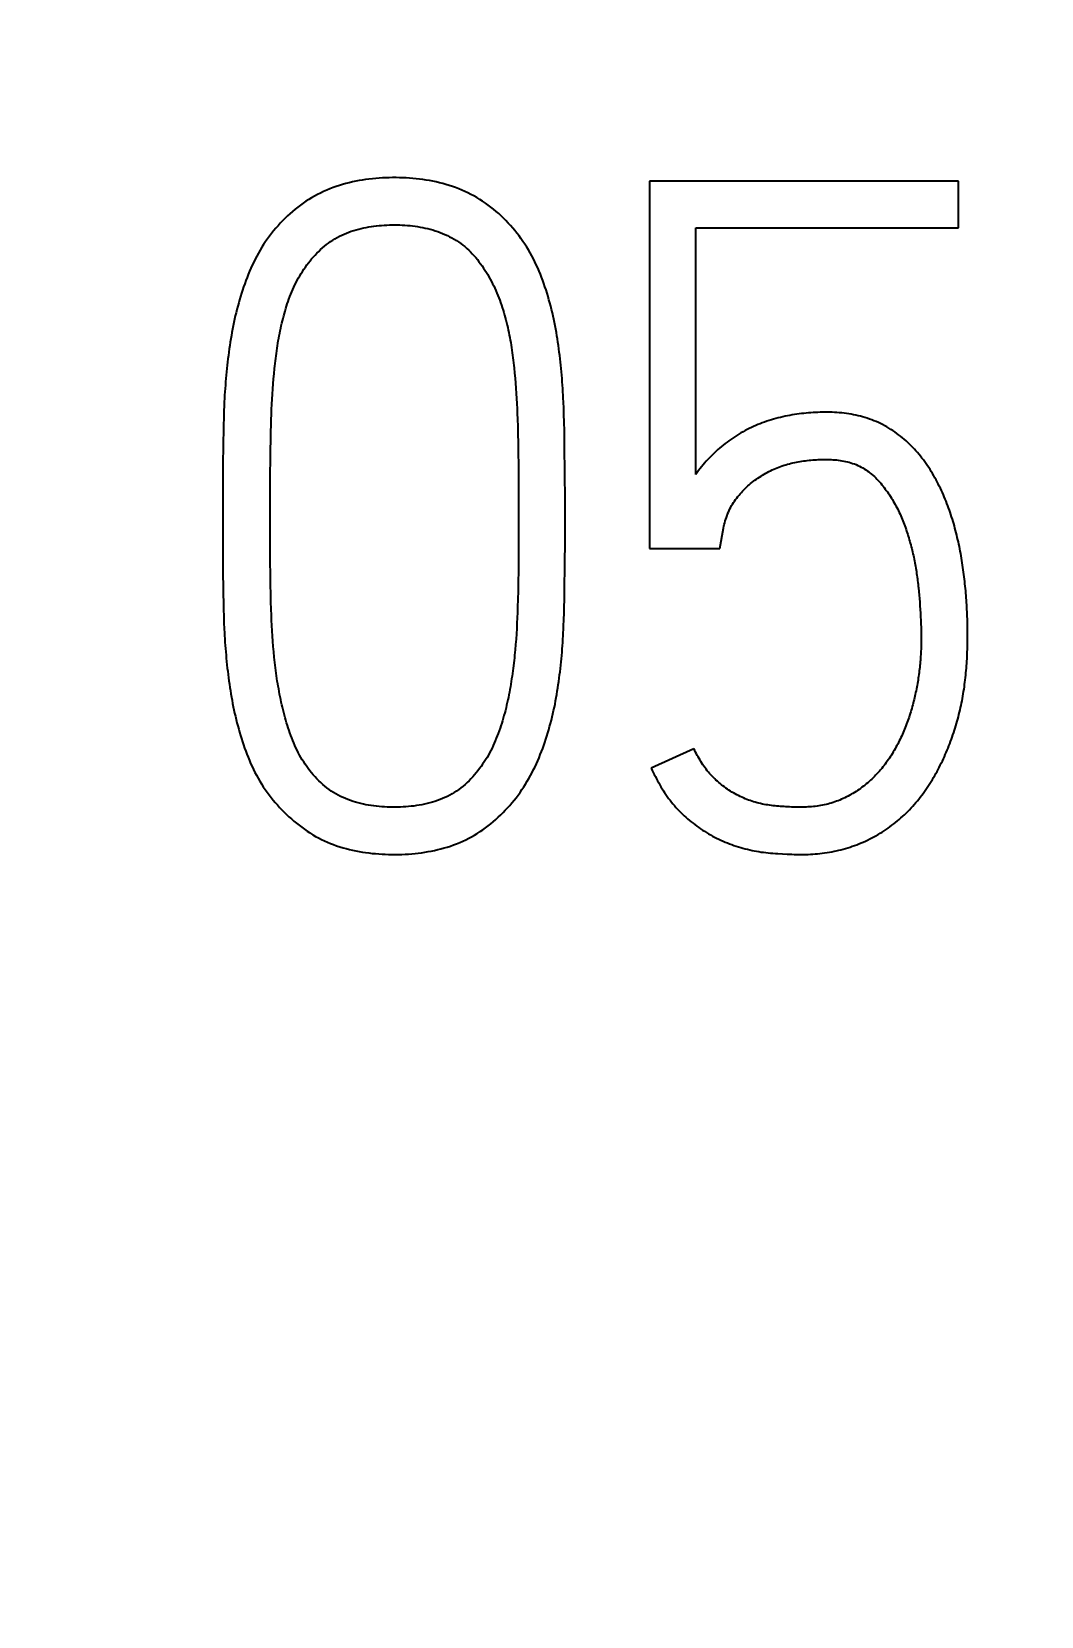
# Model space of a CAD drawing. Extents: x 0 to 420, y 0 to 297.
# Drawn here: x 128.855 to 131.27, y 170.906 to 174.698 of the extents above; entities that cross this region are included whole.
import ezdxf
from ezdxf.enums import TextEntityAlignment as Align

# ---------------------------------------------------------------- set-up
doc = ezdxf.new("R2010")
doc.units = 0
doc.header["$LTSCALE"] = 23.1
doc.layers.add('10100_DIM_FRONT', color=7, linetype='CONTINUOUS')
doc.layers.add('10500_FRONT_LABELING', color=7, linetype='CONTINUOUS')
doc.dimstyles.get("Standard").update_dxf_attribs({"dimtxt": 2.5, "dimasz": 2.5, "dimexe": 1.25, "dimexo": 0.625, "dimtad": 1, "dimcen": 2.5, "dimazin": 3, "dimtfac": 1, "dimtmove": 0, "dimatfit": 3})

# ---------------------------------------------------------------- blocks, each defined once
blk = doc.blocks.new('*D1')
at = {"layer": '10100_DIM_FRONT', "linetype": 'CONTINUOUS'}
for p, q in [((110.808052, 190.739389), (110.808052, 134.086548)), ((146.308052, 190.739389), (146.308052, 134.086548)), ((110.808052, 136.086548), (128.558052, 136.086548)), ((146.308052, 136.086548), (128.558052, 136.086548))]:
    blk.add_line(p, q, dxfattribs=at)
for points in [[(114.308052, 136.586548), (110.808052, 136.086548), (114.308052, 135.586548)], [(142.808052, 135.586548), (146.308052, 136.086548), (142.808052, 136.586548)]]:
    blk.add_solid(points, dxfattribs=at)
blk.add_text('35,5', height=3.5, dxfattribs=at).set_placement((124.727394, 136.961548), (134.227394, 136.961548), align=Align.FIT)

msp = doc.modelspace()

# ---------------------------------------------------------------- linework, layer by layer
at = {"layer": '10500_FRONT_LABELING', "color": 7, "linetype": 'CONTINUOUS'}
for p, q in [((130.3326, 174.3404), (130.3326, 173.4616)), ((131.0716, 174.3404), (130.3326, 174.3404)), ((131.0716, 174.2294), (131.0716, 174.3404)), ((130.4436, 173.6391), (130.4436, 174.2294)), ((130.4436, 174.2294), (131.0716, 174.2294)), ((129.4336, 173.8678), (129.4346, 173.88)), ((130.0087, 173.8938), (130.0099, 173.8816)), ((130.0099, 173.8816), (130.011, 173.8694)), ((129.4308, 173.8312), (129.4316, 173.8434)), ((129.4316, 173.8434), (129.4325, 173.8556)), ((129.4325, 173.8556), (129.4336, 173.8678)), ((130.011, 173.8694), (130.012, 173.8572)), ((130.012, 173.8572), (130.013, 173.845)), ((130.013, 173.845), (130.0138, 173.8328)), ((129.4288, 173.7946), (129.4293, 173.8068)), ((129.4293, 173.8068), (129.43, 173.819)), ((129.43, 173.819), (129.4308, 173.8312)), ((130.0138, 173.8328), (130.0146, 173.8206)), ((130.0146, 173.8206), (130.0153, 173.8083)), ((130.0153, 173.8083), (130.0159, 173.7961)), ((130.1276, 173.797), (130.1269, 173.8129)), ((129.3141, 173.7732), (129.3137, 173.7573)), ((129.3146, 173.7891), (129.3141, 173.7732)), ((129.4274, 173.758), (129.4278, 173.7702)), ((129.4278, 173.7702), (129.4282, 173.7824)), ((129.4282, 173.7824), (129.4288, 173.7946)), ((130.0159, 173.7961), (130.0164, 173.7838)), ((130.0164, 173.7838), (130.0168, 173.7716)), ((130.0168, 173.7716), (130.0174, 173.7531)), ((130.1281, 173.7811), (130.1276, 173.797)), ((130.1286, 173.7652), (130.1281, 173.7811)), ((129.3134, 173.7414), (129.313, 173.7175)), ((129.3137, 173.7573), (129.3134, 173.7414)), ((129.4265, 173.7214), (129.4269, 173.7397)), ((129.4269, 173.7397), (129.4274, 173.758)), ((130.0174, 173.7531), (130.0179, 173.7347)), ((130.0179, 173.7347), (130.0183, 173.7163)), ((130.1291, 173.7414), (130.1286, 173.7652)), ((130.1296, 173.7095), (130.1291, 173.7414)), ((129.313, 173.7175), (129.3123, 173.6539)), ((129.4258, 173.6726), (129.4261, 173.697)), ((129.4261, 173.697), (129.4265, 173.7214)), ((130.0183, 173.7163), (130.0187, 173.6917)), ((130.0187, 173.6917), (130.0191, 173.661)), ((130.1303, 173.6379), (130.1296, 173.7095)), ((129.3123, 173.6539), (129.3119, 173.5981)), ((129.4254, 173.642), (129.4258, 173.6726)), ((130.0191, 173.661), (130.0194, 173.6303)), ((129.425, 173.587), (129.4252, 173.6176)), ((129.4252, 173.6176), (129.4254, 173.642)), ((130.0194, 173.6303), (130.0196, 173.5995)), ((130.1306, 173.5822), (130.1303, 173.6379)), ((130.4469, 173.6438), (130.4436, 173.6391)), ((129.3119, 173.5981), (129.3118, 173.526)), ((129.425, 173.5565), (129.425, 173.587)), ((130.0196, 173.5995), (130.0197, 173.5688)), ((130.1307, 173.5504), (130.1306, 173.5822)), ((129.425, 173.5068), (129.425, 173.5565)), ((130.0197, 173.5688), (130.0197, 173.5196)), ((130.1306, 173.479), (130.1307, 173.5504)), ((129.3118, 173.526), (129.3119, 173.4713)), ((129.4251, 173.4813), (129.425, 173.5068)), ((130.0197, 173.5196), (130.0197, 173.494)), ((130.5013, 173.4616), (130.5101, 173.5104)), ((129.3119, 173.4713), (129.3123, 173.4167)), ((129.4253, 173.4559), (129.4251, 173.4813)), ((130.0195, 173.4684), (130.0193, 173.4429)), ((130.0197, 173.494), (130.0195, 173.4684)), ((130.1302, 173.4242), (130.1306, 173.479)), ((129.4255, 173.4304), (129.4253, 173.4559)), ((129.4259, 173.3985), (129.4255, 173.4304)), ((130.0193, 173.4429), (130.019, 173.4109)), ((130.3326, 173.4616), (130.5013, 173.4616)), ((129.3123, 173.4167), (129.3131, 173.3543)), ((129.4263, 173.373), (129.4259, 173.3985)), ((130.019, 173.4109), (130.0185, 173.379)), ((130.1295, 173.3617), (130.1302, 173.4242)), ((129.3131, 173.3543), (129.3135, 173.3309)), ((129.4266, 173.3539), (129.4263, 173.373)), ((129.4271, 173.3348), (129.4266, 173.3539)), ((130.0182, 173.3598), (130.0178, 173.3406)), ((130.0185, 173.379), (130.0182, 173.3598)), ((130.1291, 173.3382), (130.1295, 173.3617)), ((130.9761, 173.3675), (130.977, 173.3588)), ((130.977, 173.3588), (130.9777, 173.3502)), ((130.9777, 173.3502), (130.9784, 173.3416)), ((129.3135, 173.3309), (129.3138, 173.3154)), ((129.3138, 173.3154), (129.3143, 173.2998)), ((129.4276, 173.3157), (129.4271, 173.3348)), ((129.4281, 173.303), (129.4276, 173.3157)), ((130.0172, 173.3215), (130.0168, 173.3087)), ((130.0178, 173.3406), (130.0172, 173.3215)), ((130.1284, 173.307), (130.1288, 173.3226)), ((130.1288, 173.3226), (130.1291, 173.3382)), ((130.9784, 173.3416), (130.9791, 173.333)), ((130.9791, 173.333), (130.9797, 173.3243)), ((130.9797, 173.3243), (130.9803, 173.3157)), ((130.9803, 173.3157), (130.9808, 173.3071)), ((129.3143, 173.2998), (129.3148, 173.2842)), ((129.3148, 173.2842), (129.3154, 173.2686)), ((129.4286, 173.2903), (129.4281, 173.303)), ((129.4292, 173.2776), (129.4286, 173.2903)), ((129.43, 173.2649), (129.4292, 173.2776)), ((130.0157, 173.2832), (130.015, 173.2704)), ((130.0163, 173.2959), (130.0157, 173.2832)), ((130.0168, 173.3087), (130.0163, 173.2959)), ((130.1279, 173.2913), (130.1284, 173.307)), ((130.9808, 173.3071), (130.9813, 173.2984)), ((130.9813, 173.2984), (130.9817, 173.2898)), ((130.9817, 173.2898), (130.9821, 173.2812)), ((129.4308, 173.2522), (129.43, 173.2649)), ((129.4317, 173.2395), (129.4308, 173.2522)), ((129.4328, 173.2268), (129.4317, 173.2395)), ((130.0134, 173.2449), (130.0124, 173.2322)), ((130.0143, 173.2577), (130.0134, 173.2449)), ((130.015, 173.2704), (130.0143, 173.2577)), ((131.0938, 173.2595), (131.0937, 173.2708)), ((129.4339, 173.2141), (129.4328, 173.2268)), ((129.4352, 173.2014), (129.4339, 173.2141)), ((130.0124, 173.2322), (130.0113, 173.2194)), ((130.4391, 172.9823), (130.337, 172.9357)), ((130.6507, 172.7308), (130.662, 172.7303)), ((130.662, 172.7303), (130.6732, 172.7298))]:
    msp.add_line(p, q, dxfattribs=at)
for points in [[(130.1269, 173.8129), (130.1266, 173.8208), (130.1261, 173.8287), (130.1257, 173.8366), (130.1252, 173.8446), (130.1247, 173.8525), (130.1241, 173.8604), (130.1235, 173.8683), (130.1228, 173.8762), (130.1221, 173.8841), (130.1214, 173.8921), (130.1206, 173.9), (130.1198, 173.9079), (130.1189, 173.9157), (130.118, 173.9236), (130.117, 173.9315), (130.116, 173.9394), (130.1149, 173.9473), (130.1138, 173.9552), (130.1126, 173.963), (130.1113, 173.9709), (130.11, 173.9788), (130.1086, 173.9866), (130.1072, 173.9945), (130.1056, 174.0023), (130.104, 174.0102), (130.1023, 174.018), (130.1005, 174.0258), (130.0986, 174.0336), (130.0966, 174.0414), (130.0945, 174.0493), (130.0923, 174.057), (130.0901, 174.0648), (130.0877, 174.0726), (130.0853, 174.0803), (130.0827, 174.0879), (130.0801, 174.0956), (130.0774, 174.1032), (130.0745, 174.1107), (130.0716, 174.1182), (130.0685, 174.1256), (130.0653, 174.133), (130.062, 174.1404), (130.0585, 174.1476), (130.0549, 174.1549), (130.0511, 174.162), (130.0472, 174.1691), (130.0431, 174.1761), (130.0389, 174.183), (130.0345, 174.1899), (130.03, 174.1966), (130.0253, 174.2032), (130.0206, 174.2097), (130.0157, 174.2161), (130.0107, 174.2224), (130.0055, 174.2286), (130.0003, 174.2346), (129.9949, 174.2406), (129.9894, 174.2464), (129.9837, 174.2521), (129.9779, 174.2577), (129.972, 174.2631), (129.9659, 174.2684), (129.9597, 174.2736), (129.9533, 174.2787), (129.9468, 174.2836), (129.9401, 174.2883), (129.9334, 174.2928), (129.9266, 174.2972), (129.9197, 174.3013), (129.9127, 174.3053), (129.9057, 174.3091), (129.8985, 174.3127), (129.8912, 174.3161), (129.8839, 174.3193), (129.8764, 174.3224), (129.8689, 174.3252), (129.8613, 174.3279), (129.8536, 174.3305), (129.8458, 174.3328), (129.838, 174.335), (129.8301, 174.3371), (129.8222, 174.3389), (129.8143, 174.3406), (129.8064, 174.3421), (129.7984, 174.3435), (129.7905, 174.3447), (129.7825, 174.3457), (129.7745, 174.3466), (129.7665, 174.3474), (129.7585, 174.348), (129.7504, 174.3485), (129.7424, 174.3489), (129.7343, 174.3491), (129.7263, 174.3493), (129.7182, 174.3493), (129.7101, 174.3491), (129.702, 174.3489), (129.6939, 174.3485), (129.6858, 174.348), (129.6777, 174.3474), (129.6697, 174.3466), (129.6616, 174.3457), (129.6536, 174.3446), (129.6457, 174.3434), (129.6378, 174.342), (129.6299, 174.3405), (129.622, 174.3388), (129.6142, 174.337), (129.6064, 174.335), (129.5986, 174.3328), (129.5909, 174.3304), (129.5832, 174.3279), (129.5756, 174.3252), (129.568, 174.3222), (129.5605, 174.3192), (129.553, 174.3159), (129.5457, 174.3124), (129.5385, 174.3088), (129.5314, 174.305), (129.5244, 174.301), (129.5176, 174.2969), (129.5108, 174.2925), (129.5041, 174.288), (129.4976, 174.2833), (129.4911, 174.2785), (129.4848, 174.2734), (129.4786, 174.2682), (129.4724, 174.2629), (129.4665, 174.2574), (129.4606, 174.2517), (129.4549, 174.246), (129.4494, 174.2401), (129.444, 174.2342), (129.4387, 174.2281), (129.4336, 174.2219), (129.4285, 174.2155), (129.4237, 174.2091), (129.4189, 174.2026), (129.4143, 174.196), (129.4097, 174.1892), (129.4054, 174.1824), (129.4012, 174.1754), (129.3971, 174.1684), (129.3932, 174.1614), (129.3895, 174.1542), (129.3859, 174.147), (129.3825, 174.1398), (129.3792, 174.1325), (129.376, 174.1251), (129.3729, 174.1177), (129.37, 174.1103), (129.3672, 174.1028), (129.3644, 174.0953), (129.3618, 174.0877), (129.3593, 174.0801), (129.3568, 174.0724), (129.3544, 174.0648), (129.3522, 174.057), (129.35, 174.0493), (129.3478, 174.0415), (129.3458, 174.0337), (129.3438, 174.0259), (129.3419, 174.0181), (129.3401, 174.0102), (129.3384, 174.0024), (129.3368, 173.9945)], [(129.4346, 173.88), (129.4358, 173.8921), (129.4365, 173.8982), (129.4371, 173.9043), (129.4378, 173.9104), (129.4386, 173.9165), (129.4393, 173.9226), (129.4401, 173.9286), (129.4409, 173.9347), (129.4418, 173.9407), (129.4427, 173.9468), (129.4437, 173.9528), (129.4447, 173.9589), (129.4457, 173.9649), (129.4468, 173.9708), (129.448, 173.9768), (129.4492, 173.9828), (129.4505, 173.9887), (129.4518, 173.9947), (129.4532, 174.0006), (129.4546, 174.0065), (129.4561, 174.0123), (129.4577, 174.0182), (129.4593, 174.0241), (129.4609, 174.0299), (129.4627, 174.0357), (129.4644, 174.0415), (129.4663, 174.0473), (129.4683, 174.053), (129.4703, 174.0587), (129.4724, 174.0644), (129.4746, 174.0701), (129.4769, 174.0758), (129.4793, 174.0814), (129.4818, 174.087), (129.4844, 174.0925), (129.4871, 174.0981), (129.49, 174.1035), (129.4929, 174.109), (129.496, 174.1144), (129.4992, 174.1197), (129.5025, 174.1249), (129.5059, 174.13), (129.5094, 174.1351), (129.5131, 174.1401), (129.5168, 174.145), (129.5206, 174.1499), (129.5245, 174.1546), (129.5286, 174.1593), (129.5327, 174.1639), (129.537, 174.1684), (129.5414, 174.1727), (129.5459, 174.177), (129.5505, 174.1812), (129.5552, 174.1851), (129.56, 174.189), (129.5649, 174.1927), (129.5699, 174.1963), (129.575, 174.1997), (129.5801, 174.2029), (129.5854, 174.206), (129.5909, 174.2089), (129.5964, 174.2116), (129.602, 174.2142), (129.6078, 174.2166), (129.6136, 174.2189), (129.6194, 174.2209), (129.6253, 174.2228), (129.6312, 174.2246), (129.6372, 174.2262), (129.6432, 174.2277), (129.6492, 174.229), (129.6552, 174.2302), (129.6613, 174.2313), (129.6674, 174.2323), (129.6735, 174.2331), (129.6797, 174.2339), (129.6858, 174.2345), (129.692, 174.235), (129.6982, 174.2354), (129.7044, 174.2357), (129.7106, 174.2359), (129.7168, 174.2361), (129.723, 174.2361), (129.7291, 174.236), (129.7353, 174.2359), (129.7414, 174.2357), (129.7476, 174.2353), (129.7537, 174.2349), (129.7598, 174.2343), (129.7659, 174.2337), (129.772, 174.2329), (129.7781, 174.232), (129.7842, 174.231), (129.7902, 174.2299), (129.7962, 174.2286), (129.8023, 174.2272), (129.8083, 174.2257), (129.8143, 174.224), (129.8203, 174.2221), (129.8262, 174.2202), (129.832, 174.218), (129.8378, 174.2157), (129.8435, 174.2133), (129.8491, 174.2107), (129.8546, 174.2079), (129.8601, 174.205), (129.8655, 174.2019), (129.8708, 174.1987), (129.876, 174.1952), (129.8811, 174.1916), (129.8861, 174.1879), (129.8909, 174.184), (129.8956, 174.1799), (129.9002, 174.1757), (129.9046, 174.1714), (129.9089, 174.167), (129.913, 174.1624), (129.9171, 174.1577), (129.921, 174.1529), (129.9248, 174.1479), (129.9285, 174.1429), (129.9321, 174.1379), (129.9356, 174.1327), (129.939, 174.1275), (129.9424, 174.1223), (129.9456, 174.117), (129.9487, 174.1117), (129.9517, 174.1063), (129.9546, 174.1009), (129.9574, 174.0954), (129.9601, 174.0899), (129.9628, 174.0843), (129.9653, 174.0787), (129.9677, 174.073), (129.9701, 174.0673), (129.9723, 174.0616), (129.9745, 174.0558), (129.9766, 174.05), (129.9786, 174.0441), (129.9806, 174.0382), (129.9824, 174.0323), (129.9842, 174.0263), (129.986, 174.0204), (129.9876, 174.0144)], [(129.3368, 173.9945), (129.3353, 173.9867), (129.3338, 173.9788), (129.3324, 173.971), (129.331, 173.9631), (129.3297, 173.9552), (129.3285, 173.9473), (129.3274, 173.9395), (129.3263, 173.9316), (129.3252, 173.9237), (129.3242, 173.9158), (129.3233, 173.9079), (129.3224, 173.9), (129.3215, 173.8921), (129.3207, 173.8842), (129.32, 173.8763), (129.3193, 173.8684), (129.3186, 173.8604), (129.318, 173.8525), (129.3174, 173.8446), (129.3169, 173.8367), (129.3164, 173.8287), (129.316, 173.8208), (129.3156, 173.8129), (129.3152, 173.8049), (129.3146, 173.7891)], [(129.9876, 174.0144), (129.9892, 174.0085), (129.9908, 174.0025), (129.9922, 173.9965), (129.9936, 173.9905), (129.9949, 173.9845), (129.9962, 173.9785), (129.9974, 173.9725), (129.9986, 173.9665), (129.9997, 173.9605), (130.0007, 173.9544), (130.0017, 173.9484), (130.0026, 173.9423), (130.0035, 173.9363), (130.0043, 173.9302), (130.0052, 173.9242), (130.0059, 173.9181), (130.0067, 173.912), (130.0074, 173.906), (130.008, 173.8999), (130.0087, 173.8938)], [(131.0937, 173.2708), (131.0936, 173.2764), (131.0935, 173.282), (131.0934, 173.2876), (131.0932, 173.2933), (131.093, 173.2989), (131.0928, 173.3045), (131.0926, 173.3101), (131.0923, 173.3157), (131.092, 173.3213), (131.0917, 173.3269), (131.0913, 173.3325), (131.0909, 173.3381), (131.0905, 173.3437), (131.0901, 173.3493), (131.0896, 173.3549), (131.0892, 173.3605), (131.0886, 173.3661), (131.0881, 173.3717), (131.0875, 173.3772), (131.0869, 173.3828), (131.0863, 173.3884), (131.0856, 173.394), (131.0849, 173.3995), (131.0842, 173.4051), (131.0834, 173.4107), (131.0826, 173.4162), (131.0818, 173.4218), (131.081, 173.4274), (131.0801, 173.4329), (131.0792, 173.4385), (131.0782, 173.444), (131.0772, 173.4496), (131.0762, 173.4551), (131.0751, 173.4606), (131.074, 173.4662), (131.0728, 173.4717), (131.0717, 173.4772), (131.0704, 173.4827), (131.0691, 173.4883), (131.0678, 173.4938), (131.0664, 173.4993), (131.065, 173.5048), (131.0636, 173.5103), (131.0621, 173.5157), (131.0605, 173.5212), (131.0589, 173.5266), (131.0573, 173.532), (131.0556, 173.5374), (131.0538, 173.5428), (131.052, 173.5482), (131.0502, 173.5535), (131.0483, 173.5588), (131.0463, 173.5641), (131.0443, 173.5694), (131.0423, 173.5747), (131.0401, 173.5799), (131.038, 173.5851), (131.0357, 173.5903), (131.0334, 173.5955), (131.0311, 173.6007), (131.0286, 173.6058), (131.0261, 173.6109), (131.0236, 173.616), (131.021, 173.621), (131.0183, 173.626), (131.0155, 173.631), (131.0127, 173.6359), (131.0099, 173.6408), (131.0069, 173.6456), (131.0039, 173.6504), (131.0009, 173.6551), (130.9978, 173.6598), (130.9946, 173.6644), (130.9913, 173.669), (130.988, 173.6735), (130.9846, 173.678), (130.9811, 173.6824), (130.9776, 173.6868), (130.974, 173.6911), (130.9703, 173.6953), (130.9665, 173.6995), (130.9627, 173.7036), (130.9587, 173.7076), (130.9547, 173.7116), (130.9506, 173.7155), (130.9464, 173.7194), (130.9421, 173.7231), (130.9377, 173.7268), (130.9333, 173.7304), (130.9287, 173.7339), (130.9242, 173.7372), (130.9195, 173.7405), (130.9148, 173.7437), (130.9101, 173.7467), (130.9052, 173.7497), (130.9004, 173.7526), (130.8954, 173.7553), (130.8904, 173.758), (130.8853, 173.7605), (130.8802, 173.7629), (130.875, 173.7653), (130.8697, 173.7675), (130.8644, 173.7696), (130.859, 173.7715), (130.8536, 173.7734), (130.8482, 173.7751), (130.8427, 173.7767), (130.8372, 173.7782), (130.8317, 173.7795), (130.8262, 173.7807), (130.8206, 173.7819), (130.815, 173.7829), (130.8094, 173.7838), (130.8038, 173.7846), (130.7982, 173.7854), (130.7925, 173.786), (130.7868, 173.7865), (130.7811, 173.7869), (130.7754, 173.7873), (130.7697, 173.7876), (130.7641, 173.7877), (130.7584, 173.7878), (130.7527, 173.7878), (130.747, 173.7878), (130.7414, 173.7876), (130.7357, 173.7874), (130.7301, 173.7872), (130.7244, 173.7869), (130.7188, 173.7865), (130.7132, 173.786), (130.7076, 173.7856), (130.7019, 173.785), (130.6963, 173.7844), (130.6907, 173.7837), (130.6852, 173.783), (130.6796, 173.7821), (130.674, 173.7812), (130.6684, 173.7803), (130.6629, 173.7792), (130.6573, 173.7781), (130.6518, 173.7768), (130.6463, 173.7755), (130.6408, 173.7742), (130.6352, 173.7727), (130.6297, 173.7712), (130.6243, 173.7695), (130.6188, 173.7678), (130.6134, 173.7661), (130.608, 173.7642), (130.6026, 173.7623), (130.5973, 173.7603), (130.5921, 173.7582), (130.5868, 173.756), (130.5817, 173.7537), (130.5765, 173.7513), (130.5714, 173.7489), (130.5664, 173.7463), (130.5614, 173.7437), (130.5565, 173.7409), (130.5516, 173.7381), (130.5467, 173.7352), (130.5419, 173.7322), (130.5371, 173.7292), (130.5323, 173.726), (130.5276, 173.7228), (130.5229, 173.7195), (130.5183, 173.7161), (130.5138, 173.7127), (130.5093, 173.7091), (130.5049, 173.7056), (130.5006, 173.7019), (130.4963, 173.6982), (130.4921, 173.6944), (130.488, 173.6905), (130.4839, 173.6866), (130.4799, 173.6826), (130.476, 173.6786), (130.4721, 173.6744), (130.4683, 173.6703), (130.4645, 173.666), (130.4609, 173.6617), (130.4572, 173.6574), (130.4537, 173.6529), (130.4502, 173.6484), (130.4469, 173.6438)], [(130.5101, 173.5104), (130.5107, 173.5149), (130.5116, 173.5192), (130.5128, 173.5234), (130.5141, 173.5277), (130.5154, 173.5319), (130.5167, 173.5361), (130.5182, 173.5402), (130.5197, 173.5444), (130.5214, 173.5485), (130.5231, 173.5525), (130.525, 173.5565), (130.527, 173.5604), (130.5292, 173.5642), (130.5315, 173.5679), (130.5338, 173.5716), (130.5363, 173.5752), (130.5388, 173.5787), (130.5414, 173.5823), (130.5441, 173.5857), (130.5469, 173.5892), (130.5497, 173.5926), (130.5525, 173.5959), (130.5555, 173.5991), (130.5585, 173.6023), (130.5616, 173.6054), (130.5647, 173.6085), (130.5679, 173.6114), (130.5712, 173.6143), (130.5745, 173.6171), (130.5779, 173.6199), (130.5814, 173.6225), (130.5849, 173.6251), (130.5885, 173.6277), (130.5922, 173.6301), (130.5958, 173.6325), (130.5996, 173.6349), (130.6033, 173.6372), (130.607, 173.6394), (130.6108, 173.6416), (130.6146, 173.6437), (130.6185, 173.6457), (130.6224, 173.6477), (130.6263, 173.6496), (130.6302, 173.6514), (130.6342, 173.6532), (130.6382, 173.6549), (130.6422, 173.6565), (130.6463, 173.6581), (130.6504, 173.6595), (130.6546, 173.6609), (130.6588, 173.6622), (130.663, 173.6635), (130.6673, 173.6646), (130.6715, 173.6657), (130.6758, 173.6667), (130.6801, 173.6676), (130.6844, 173.6684), (130.6887, 173.6692), (130.6931, 173.6699), (130.6974, 173.6706), (130.7017, 173.6712), (130.706, 173.6717), (130.7103, 173.6722), (130.7147, 173.6727), (130.719, 173.6731), (130.7234, 173.6735), (130.7277, 173.6738), (130.732, 173.6741), (130.7364, 173.6743), (130.7407, 173.6745), (130.7451, 173.6746), (130.7495, 173.6747), (130.7538, 173.6747), (130.7582, 173.6747), (130.7626, 173.6746), (130.767, 173.6744), (130.7714, 173.6742), (130.7758, 173.6739), (130.7801, 173.6735), (130.7845, 173.673), (130.7889, 173.6724), (130.7932, 173.6717), (130.7976, 173.671), (130.8019, 173.6701), (130.8061, 173.6691), (130.8103, 173.668), (130.8145, 173.6667), (130.8187, 173.6654), (130.8228, 173.6639), (130.8269, 173.6623), (130.831, 173.6605), (130.835, 173.6586), (130.8389, 173.6566), (130.8428, 173.6545), (130.8466, 173.6523), (130.8502, 173.6499), (130.8538, 173.6475), (130.8574, 173.6449), (130.8608, 173.6422), (130.8642, 173.6394), (130.8675, 173.6366), (130.8707, 173.6336), (130.8739, 173.6305), (130.877, 173.6274), (130.88, 173.6242), (130.883, 173.621), (130.8859, 173.6177), (130.8887, 173.6143), (130.8914, 173.6109), (130.8941, 173.6075), (130.8967, 173.604), (130.8993, 173.6004), (130.9018, 173.5969), (130.9043, 173.5933), (130.9067, 173.5897), (130.9091, 173.586), (130.9114, 173.5823), (130.9137, 173.5786), (130.9159, 173.5749), (130.9181, 173.5711), (130.9203, 173.5673), (130.9224, 173.5634), (130.9245, 173.5595), (130.9265, 173.5556), (130.9284, 173.5517), (130.9303, 173.5477), (130.9321, 173.5438), (130.9339, 173.5398), (130.9356, 173.5358), (130.9373, 173.5318), (130.9389, 173.5278), (130.9405, 173.5237), (130.9421, 173.5197), (130.9436, 173.5156), (130.945, 173.5115), (130.9465, 173.5074), (130.9479, 173.5033), (130.9492, 173.4992), (130.9505, 173.4951), (130.9518, 173.4909), (130.9531, 173.4868), (130.9543, 173.4826), (130.9555, 173.4785), (130.9566, 173.4743), (130.9578, 173.4701), (130.9589, 173.4659), (130.96, 173.4617), (130.961, 173.4575), (130.962, 173.4533), (130.963, 173.449), (130.964, 173.4448), (130.9649, 173.4405), (130.9658, 173.4363), (130.9667, 173.432), (130.9676, 173.4277), (130.9684, 173.4234), (130.9691, 173.4191), (130.9699, 173.4148), (130.9706, 173.4105), (130.9713, 173.4062), (130.9719, 173.4019), (130.9726, 173.3976), (130.9731, 173.3933), (130.9737, 173.389), (130.9742, 173.3847), (130.9748, 173.3804), (130.9752, 173.3761), (130.9757, 173.3718), (130.9761, 173.3675)], [(130.0999, 173.0584), (130.1017, 173.0661), (130.1034, 173.0738), (130.1051, 173.0815), (130.1067, 173.0892), (130.1082, 173.0969), (130.1096, 173.1047), (130.1109, 173.1124), (130.1122, 173.1202), (130.1134, 173.1279), (130.1146, 173.1357), (130.1157, 173.1434), (130.1168, 173.1512), (130.1178, 173.1589), (130.1187, 173.1667), (130.1196, 173.1745), (130.1205, 173.1822), (130.1213, 173.19), (130.1221, 173.1978), (130.1228, 173.2056), (130.1235, 173.2133), (130.1241, 173.2211), (130.1247, 173.2289), (130.1253, 173.2367), (130.1258, 173.2445), (130.1262, 173.2523), (130.1266, 173.2601), (130.127, 173.2679), (130.1274, 173.2757), (130.1279, 173.2913)], [(130.9821, 173.2812), (130.9824, 173.2725), (130.9825, 173.2682), (130.9826, 173.2639), (130.9827, 173.2595), (130.9828, 173.2552), (130.9828, 173.2509), (130.9828, 173.2466), (130.9828, 173.2422), (130.9828, 173.2379)], [(129.3154, 173.2686), (129.3158, 173.2609), (129.3162, 173.2531), (129.3167, 173.2453), (129.3172, 173.2376), (129.3177, 173.2298), (129.3183, 173.222), (129.3189, 173.2143), (129.3196, 173.2065), (129.3203, 173.1988), (129.3211, 173.191), (129.3219, 173.1833), (129.3227, 173.1755), (129.3236, 173.1678), (129.3246, 173.1601), (129.3255, 173.1524), (129.3266, 173.1446), (129.3277, 173.1369), (129.3288, 173.1292), (129.33, 173.1215), (129.3313, 173.1138), (129.3326, 173.1061), (129.334, 173.0984), (129.3355, 173.0907), (129.337, 173.083), (129.3386, 173.0753), (129.3403, 173.0677), (129.3421, 173.06), (129.3439, 173.0524), (129.3458, 173.0447), (129.3478, 173.0371), (129.3499, 173.0294), (129.3521, 173.0218), (129.3543, 173.0142), (129.3567, 173.0066), (129.3591, 172.999), (129.3616, 172.9915), (129.3642, 172.984), (129.3668, 172.9766), (129.3696, 172.9692), (129.3725, 172.9619), (129.3755, 172.9546), (129.3786, 172.9473), (129.3819, 172.9401), (129.3853, 172.933), (129.3888, 172.9259), (129.3925, 172.9189), (129.3963, 172.912), (129.4003, 172.9051), (129.4044, 172.8983), (129.4088, 172.8916), (129.4132, 172.885), (129.4178, 172.8785), (129.4225, 172.8721), (129.4274, 172.8659), (129.4323, 172.8597), (129.4374, 172.8537), (129.4426, 172.8478), (129.4479, 172.842), (129.4533, 172.8363), (129.4589, 172.8307), (129.4645, 172.8252), (129.4703, 172.8198), (129.4761, 172.8145), (129.4821, 172.8093), (129.4882, 172.8042), (129.4944, 172.7992), (129.5007, 172.7944), (129.5072, 172.7897), (129.5137, 172.7852), (129.5203, 172.7808), (129.5271, 172.7767), (129.5339, 172.7727), (129.5408, 172.769), (129.5478, 172.7654), (129.5549, 172.7621), (129.5622, 172.7589), (129.5695, 172.7559), (129.5769, 172.7531), (129.5843, 172.7504), (129.5919, 172.7479), (129.5995, 172.7456), (129.6072, 172.7434), (129.6149, 172.7415), (129.6226, 172.7397), (129.6303, 172.738), (129.6381, 172.7365), (129.6458, 172.7352), (129.6536, 172.734), (129.6614, 172.7329), (129.6693, 172.732), (129.6771, 172.7313), (129.685, 172.7306), (129.6928, 172.7301), (129.7007, 172.7297), (129.7086, 172.7295), (129.7165, 172.7293), (129.7245, 172.7293), (129.7324, 172.7294), (129.7404, 172.7296), (129.7483, 172.73), (129.7562, 172.7304), (129.7641, 172.731), (129.7719, 172.7317), (129.7797, 172.7326), (129.7875, 172.7336), (129.7953, 172.7348), (129.803, 172.7361), (129.8108, 172.7375), (129.8184, 172.7391), (129.8261, 172.7409), (129.8337, 172.7428), (129.8413, 172.7449), (129.8488, 172.7472), (129.8563, 172.7496), (129.8638, 172.7522), (129.8713, 172.755), (129.8787, 172.758), (129.886, 172.7612), (129.8932, 172.7646), (129.9003, 172.7681), (129.9072, 172.7719), (129.9141, 172.7758), (129.9208, 172.7798), (129.9275, 172.7841), (129.934, 172.7885), (129.9404, 172.7931), (129.9467, 172.7978), (129.9529, 172.8028), (129.959, 172.8078), (129.965, 172.813), (129.9709, 172.8184), (129.9767, 172.8239), (129.9823, 172.8295), (129.9878, 172.8352), (129.9932, 172.841), (129.9985, 172.8469), (130.0036, 172.8529), (130.0086, 172.859), (130.0135, 172.8652), (130.0183, 172.8716), (130.023, 172.878), (130.0275, 172.8845), (130.0319, 172.8911), (130.0362, 172.8978), (130.0404, 172.9046), (130.0444, 172.9114), (130.0483, 172.9183), (130.052, 172.9253), (130.0555, 172.9324), (130.059, 172.9394), (130.0623, 172.9466), (130.0655, 172.9538), (130.0686, 172.961), (130.0715, 172.9683), (130.0744, 172.9756), (130.0772, 172.9829), (130.0798, 172.9903), (130.0824, 172.9977), (130.0849, 173.0052), (130.0873, 173.0127), (130.0896, 173.0202), (130.0918, 173.0278), (130.0939, 173.0354), (130.096, 173.043), (130.098, 173.0507), (130.0999, 173.0584)], [(130.9828, 173.2379), (130.9827, 173.2336), (130.9826, 173.2293), (130.9825, 173.2249), (130.9823, 173.2206), (130.9821, 173.2163), (130.9819, 173.2119), (130.9817, 173.2076), (130.9814, 173.2033), (130.9811, 173.1989), (130.9808, 173.1946), (130.9804, 173.1903), (130.98, 173.1859), (130.9796, 173.1816), (130.9792, 173.1772), (130.9787, 173.1729), (130.9782, 173.1685), (130.9776, 173.1642), (130.977, 173.1599), (130.9764, 173.1555), (130.9758, 173.1512), (130.9751, 173.1469), (130.9744, 173.1426), (130.9737, 173.1383), (130.9729, 173.134), (130.9721, 173.1297), (130.9713, 173.1254), (130.9704, 173.1211), (130.9695, 173.1169), (130.9686, 173.1126), (130.9676, 173.1084), (130.9667, 173.1042), (130.9656, 173.0999), (130.9646, 173.0957), (130.9635, 173.0915), (130.9624, 173.0873), (130.9612, 173.0831), (130.9601, 173.0789), (130.9588, 173.0747), (130.9576, 173.0706), (130.9563, 173.0664), (130.955, 173.0623), (130.9536, 173.0581), (130.9522, 173.054), (130.9508, 173.0499), (130.9493, 173.0458), (130.9478, 173.0417), (130.9462, 173.0376), (130.9446, 173.0335), (130.943, 173.0295), (130.9413, 173.0254), (130.9396, 173.0214), (130.9379, 173.0173), (130.9361, 173.0133), (130.9342, 173.0094), (130.9323, 173.0054), (130.9304, 173.0015), (130.9285, 172.9976), (130.9265, 172.9937), (130.9245, 172.9899), (130.9224, 172.9861), (130.9203, 172.9823), (130.9181, 172.9785), (130.9159, 172.9747), (130.9137, 172.971), (130.9114, 172.9673), (130.909, 172.9637), (130.9066, 172.96), (130.9042, 172.9564), (130.9017, 172.9528), (130.8992, 172.9493), (130.8966, 172.9458), (130.8939, 172.9423), (130.8912, 172.9389), (130.8884, 172.9355), (130.8856, 172.9321), (130.8827, 172.9288), (130.8798, 172.9255), (130.8768, 172.9222), (130.8738, 172.9191), (130.8707, 172.9159), (130.8676, 172.9129), (130.8644, 172.9099), (130.8612, 172.9069), (130.858, 172.904), (130.8547, 172.9011), (130.8514, 172.8983), (130.848, 172.8956), (130.8446, 172.8929), (130.8411, 172.8902), (130.8376, 172.8876), (130.834, 172.8851), (130.8304, 172.8826), (130.8268, 172.8802), (130.823, 172.8778), (130.8193, 172.8755), (130.8155, 172.8733), (130.8117, 172.8711), (130.8078, 172.869), (130.8039, 172.867), (130.8, 172.8651), (130.796, 172.8632), (130.7921, 172.8614), (130.7881, 172.8597), (130.784, 172.8581), (130.78, 172.8566), (130.7759, 172.8551), (130.7718, 172.8537), (130.7676, 172.8525), (130.7635, 172.8512), (130.7593, 172.8501), (130.755, 172.8491), (130.7508, 172.8481), (130.7465, 172.8472), (130.7422, 172.8464), (130.7379, 172.8457), (130.7335, 172.845), (130.7291, 172.8445), (130.7247, 172.844), (130.7204, 172.8436), (130.716, 172.8432), (130.7116, 172.843), (130.7072, 172.8427), (130.7029, 172.8426), (130.6985, 172.8425), (130.6942, 172.8425), (130.6898, 172.8425), (130.6854, 172.8425), (130.6811, 172.8426), (130.6767, 172.8428), (130.6724, 172.8429), (130.668, 172.8431), (130.6637, 172.8433), (130.6593, 172.8436), (130.655, 172.8439), (130.6506, 172.8442), (130.6463, 172.8445), (130.6419, 172.8448), (130.6376, 172.8452), (130.6332, 172.8456), (130.6289, 172.8461), (130.6245, 172.8466), (130.6202, 172.8472), (130.6158, 172.8478), (130.6115, 172.8485), (130.6072, 172.8493), (130.6029, 172.8501), (130.5986, 172.851), (130.5943, 172.852), (130.5901, 172.8531), (130.5859, 172.8543), (130.5817, 172.8555), (130.5775, 172.8568), (130.5734, 172.8582), (130.5693, 172.8597), (130.5653, 172.8613), (130.5613, 172.8629), (130.5573, 172.8646), (130.5533, 172.8664), (130.5494, 172.8683), (130.5455, 172.8702), (130.5416, 172.8722), (130.5377, 172.8743), (130.5339, 172.8765), (130.5301, 172.8788), (130.5264, 172.8811), (130.5227, 172.8835), (130.5191, 172.8859), (130.5155, 172.8884), (130.512, 172.891), (130.5085, 172.8936), (130.5051, 172.8962), (130.5017, 172.899), (130.4983, 172.9017), (130.4951, 172.9046), (130.4918, 172.9075), (130.4887, 172.9105), (130.4855, 172.9135), (130.4825, 172.9167), (130.4795, 172.9199), (130.4766, 172.9232), (130.4737, 172.9265), (130.4709, 172.9299), (130.4682, 172.9334), (130.4656, 172.9369), (130.4631, 172.9405), (130.4606, 172.9441), (130.4582, 172.9478), (130.4559, 172.9515), (130.4536, 172.9552), (130.4514, 172.959), (130.4492, 172.9628), (130.4471, 172.9666), (130.445, 172.9705), (130.443, 172.9744), (130.4411, 172.9783), (130.4391, 172.9823)], [(131.0921, 173.1918), (131.0924, 173.1975), (131.0927, 173.2031), (131.0929, 173.2088), (131.0931, 173.2144), (131.0933, 173.22), (131.0935, 173.2257), (131.0936, 173.2313), (131.0937, 173.237), (131.0938, 173.2426), (131.0938, 173.2483), (131.0938, 173.2595)], [(129.4467, 173.1192), (129.4456, 173.1255), (129.4445, 173.1318), (129.4434, 173.1381), (129.4424, 173.1444), (129.4415, 173.1508), (129.4406, 173.1571), (129.4397, 173.1634), (129.4389, 173.1697), (129.4381, 173.1761), (129.4373, 173.1824), (129.4366, 173.1887), (129.4359, 173.1951), (129.4352, 173.2014)], [(130.0113, 173.2194), (130.01, 173.2067), (130.0094, 173.2003), (130.0087, 173.1939), (130.008, 173.1876), (130.0073, 173.1812), (130.0065, 173.1749), (130.0057, 173.1685), (130.0048, 173.1622), (130.0039, 173.1558), (130.003, 173.1495), (130.002, 173.1432), (130.001, 173.1368), (129.9999, 173.1305), (129.9988, 173.1242), (129.9977, 173.1179), (129.9964, 173.1117), (129.9952, 173.1054), (129.9938, 173.0991), (129.9924, 173.0929), (129.991, 173.0867), (129.9895, 173.0804), (129.9879, 173.0742), (129.9863, 173.068), (129.9846, 173.0619), (129.9828, 173.0557), (129.981, 173.0495), (129.9791, 173.0434), (129.9772, 173.0373), (129.9752, 173.0313), (129.9731, 173.0252), (129.9709, 173.0192), (129.9687, 173.0133), (129.9663, 173.0074), (129.9639, 173.0015), (129.9614, 172.9957), (129.9588, 172.9899), (129.956, 172.9841), (129.9532, 172.9785), (129.9502, 172.9728), (129.9472, 172.9672), (129.944, 172.9617), (129.9407, 172.9562), (129.9372, 172.9508), (129.9336, 172.9455), (129.93, 172.9402), (129.9262, 172.9349), (129.9223, 172.9298), (129.9183, 172.9248), (129.9141, 172.9199), (129.9099, 172.915), (129.9056, 172.9103), (129.9011, 172.9058), (129.8964, 172.9013), (129.8917, 172.897), (129.8868, 172.8929), (129.8817, 172.8888), (129.8765, 172.8849), (129.8712, 172.8812), (129.8658, 172.8777), (129.8603, 172.8744), (129.8548, 172.8713), (129.8491, 172.8684), (129.8433, 172.8656), (129.8375, 172.863), (129.8316, 172.8606), (129.8255, 172.8584), (129.8194, 172.8563), (129.8133, 172.8544), (129.807, 172.8526), (129.8008, 172.851), (129.7945, 172.8496), (129.7882, 172.8483), (129.7819, 172.8472), (129.7756, 172.8462), (129.7692, 172.8453), (129.7629, 172.8446), (129.7565, 172.8439), (129.7502, 172.8434), (129.7438, 172.843), (129.7374, 172.8427), (129.7309, 172.8426), (129.7245, 172.8425), (129.7181, 172.8425), (129.7116, 172.8426), (129.7052, 172.8428), (129.6988, 172.8431), (129.6924, 172.8435), (129.686, 172.8441), (129.6796, 172.8447), (129.6733, 172.8455), (129.667, 172.8464), (129.6607, 172.8474), (129.6544, 172.8485), (129.6482, 172.8498), (129.642, 172.8512), (129.6358, 172.8527), (129.6297, 172.8544), (129.6236, 172.8563), (129.6175, 172.8584), (129.6114, 172.8606), (129.6054, 172.863), (129.5995, 172.8656), (129.5936, 172.8683), (129.5879, 172.8713), (129.5823, 172.8744), (129.5768, 172.8777), (129.5714, 172.8812), (129.5661, 172.8849), (129.561, 172.8887), (129.556, 172.8927), (129.551, 172.8968), (129.5462, 172.9012), (129.5415, 172.9056), (129.537, 172.9103), (129.5326, 172.915), (129.5284, 172.9198), (129.5243, 172.9248), (129.5203, 172.9298), (129.5165, 172.9349), (129.5127, 172.9401), (129.5091, 172.9454), (129.5056, 172.9507), (129.5022, 172.9562), (129.4989, 172.9617), (129.4957, 172.9673), (129.4926, 172.973), (129.4897, 172.9787), (129.4869, 172.9846), (129.4842, 172.9904), (129.4817, 172.9963), (129.4792, 173.0022), (129.4769, 173.0082), (129.4746, 173.0141), (129.4725, 173.0202), (129.4704, 173.0262), (129.4684, 173.0323), (129.4665, 173.0384), (129.4646, 173.0445), (129.4628, 173.0506), (129.4611, 173.0567), (129.4594, 173.0629), (129.4578, 173.0691), (129.4562, 173.0753), (129.4547, 173.0815), (129.4532, 173.0878), (129.4518, 173.094), (129.4505, 173.1003), (129.4492, 173.1066), (129.4479, 173.1129), (129.4467, 173.1192)], [(130.6732, 172.7298), (130.6788, 172.7296), (130.6845, 172.7294), (130.6901, 172.7293), (130.6957, 172.7293), (130.7013, 172.7293), (130.707, 172.7294), (130.7126, 172.7296), (130.7182, 172.7299), (130.7238, 172.7302), (130.7294, 172.7306), (130.735, 172.7311), (130.7406, 172.7317), (130.7462, 172.7324), (130.7518, 172.7331), (130.7574, 172.7339), (130.763, 172.7349), (130.7686, 172.7359), (130.7742, 172.737), (130.7797, 172.7382), (130.7853, 172.7394), (130.7908, 172.7408), (130.7963, 172.7423), (130.8018, 172.7438), (130.8072, 172.7454), (130.8126, 172.7471), (130.8179, 172.7489), (130.8232, 172.7508), (130.8285, 172.7528), (130.8338, 172.7548), (130.839, 172.757), (130.8442, 172.7592), (130.8493, 172.7615), (130.8544, 172.7639), (130.8595, 172.7664), (130.8645, 172.7689), (130.8695, 172.7716), (130.8745, 172.7743), (130.8794, 172.7771), (130.8843, 172.78), (130.8892, 172.783), (130.894, 172.7861), (130.8987, 172.7892), (130.9034, 172.7925), (130.908, 172.7958), (130.9126, 172.7991), (130.917, 172.8025), (130.9215, 172.806), (130.9258, 172.8096), (130.9301, 172.8133), (130.9343, 172.817), (130.9385, 172.8207), (130.9426, 172.8246), (130.9467, 172.8285), (130.9507, 172.8325), (130.9546, 172.8365), (130.9585, 172.8406), (130.9624, 172.8448), (130.9661, 172.8491), (130.9699, 172.8534), (130.9735, 172.8577), (130.9771, 172.8621), (130.9806, 172.8666), (130.9841, 172.8711), (130.9875, 172.8756), (130.9908, 172.8802), (130.994, 172.8848), (130.9972, 172.8895), (131.0004, 172.8941), (131.0034, 172.8989), (131.0064, 172.9036), (131.0094, 172.9084), (131.0123, 172.9132), (131.0151, 172.9181), (131.0179, 172.923), (131.0206, 172.9279), (131.0232, 172.9328), (131.0258, 172.9378), (131.0284, 172.9428), (131.0309, 172.9479), (131.0334, 172.9529), (131.0358, 172.958), (131.0381, 172.9632), (131.0404, 172.9683), (131.0426, 172.9735), (131.0448, 172.9787), (131.047, 172.9839), (131.0491, 172.9892), (131.0512, 172.9945), (131.0532, 172.9998), (131.0551, 173.0051), (131.057, 173.0104), (131.0588, 173.0158), (131.0606, 173.0211), (131.0624, 173.0265), (131.0641, 173.0319), (131.0657, 173.0372), (131.0673, 173.0426), (131.0688, 173.048), (131.0703, 173.0535), (131.0717, 173.0589), (131.0731, 173.0643), (131.0744, 173.0697), (131.0757, 173.0752), (131.077, 173.0807), (131.0782, 173.0861), (131.0793, 173.0916), (131.0804, 173.0971), (131.0814, 173.1026), (131.0824, 173.1081), (131.0834, 173.1136), (131.0843, 173.1192), (131.0852, 173.1247), (131.086, 173.1302), (131.0867, 173.1358), (131.0875, 173.1414), (131.0882, 173.1469), (131.0888, 173.1525), (131.0894, 173.1581), (131.0899, 173.1637), (131.0904, 173.1693), (131.0909, 173.1749), (131.0914, 173.1805), (131.0917, 173.1862), (131.0921, 173.1918)], [(130.337, 172.9357), (130.3394, 172.9306), (130.3418, 172.9256), (130.3443, 172.9206), (130.3468, 172.9156), (130.3494, 172.9107), (130.352, 172.9058), (130.3547, 172.9009), (130.3574, 172.8961), (130.3602, 172.8913), (130.3631, 172.8866), (130.366, 172.8819), (130.369, 172.8773), (130.3721, 172.8727), (130.3752, 172.8681), (130.3784, 172.8636), (130.3818, 172.8592), (130.3851, 172.8548), (130.3886, 172.8505), (130.3922, 172.8463), (130.3959, 172.8421), (130.3996, 172.8379), (130.4035, 172.8339), (130.4074, 172.8299), (130.4114, 172.8259), (130.4155, 172.8221), (130.4197, 172.8183), (130.4239, 172.8146), (130.4282, 172.811), (130.4326, 172.8075), (130.4369, 172.804), (130.4414, 172.8007), (130.4459, 172.7974), (130.4504, 172.7942), (130.455, 172.791), (130.4596, 172.7879), (130.4643, 172.7849), (130.469, 172.7819), (130.4737, 172.779), (130.4785, 172.7762), (130.4834, 172.7735), (130.4883, 172.7709), (130.4933, 172.7683), (130.4983, 172.7659), (130.5034, 172.7635), (130.5086, 172.7612), (130.5138, 172.759), (130.519, 172.7569), (130.5243, 172.7549), (130.5296, 172.753), (130.5349, 172.7512), (130.5402, 172.7494), (130.5456, 172.7477), (130.5509, 172.7461), (130.5563, 172.7446), (130.5617, 172.7432), (130.5672, 172.7418), (130.5726, 172.7405), (130.5781, 172.7392), (130.5835, 172.7381), (130.589, 172.737), (130.5946, 172.7361), (130.6001, 172.7352), (130.6057, 172.7345), (130.6113, 172.7338), (130.6169, 172.7332), (130.6225, 172.7327), (130.6282, 172.7322), (130.6338, 172.7318), (130.6394, 172.7315), (130.6507, 172.7308)]]:
    msp.add_lwpolyline(points, dxfattribs=at)

# ---------------------------------------------------------------- dimensions: what is measured, and where the dimension line sits
at = {"layer": '10100_DIM_FRONT', "linetype": 'CONTINUOUS'}
dim = msp.add_linear_dim(base=(146.3081, 136.0865), p1=(110.8081, 190.7394), p2=(146.3081, 190.7394), dimstyle='Standard', dxfattribs=at)
dim.commit()
dim.dimension.update_dxf_attribs({"geometry": '*D1', "text_midpoint": (129.4774, 138.7115), "dimtype": 128})

doc.saveas('drawing.dxf')
